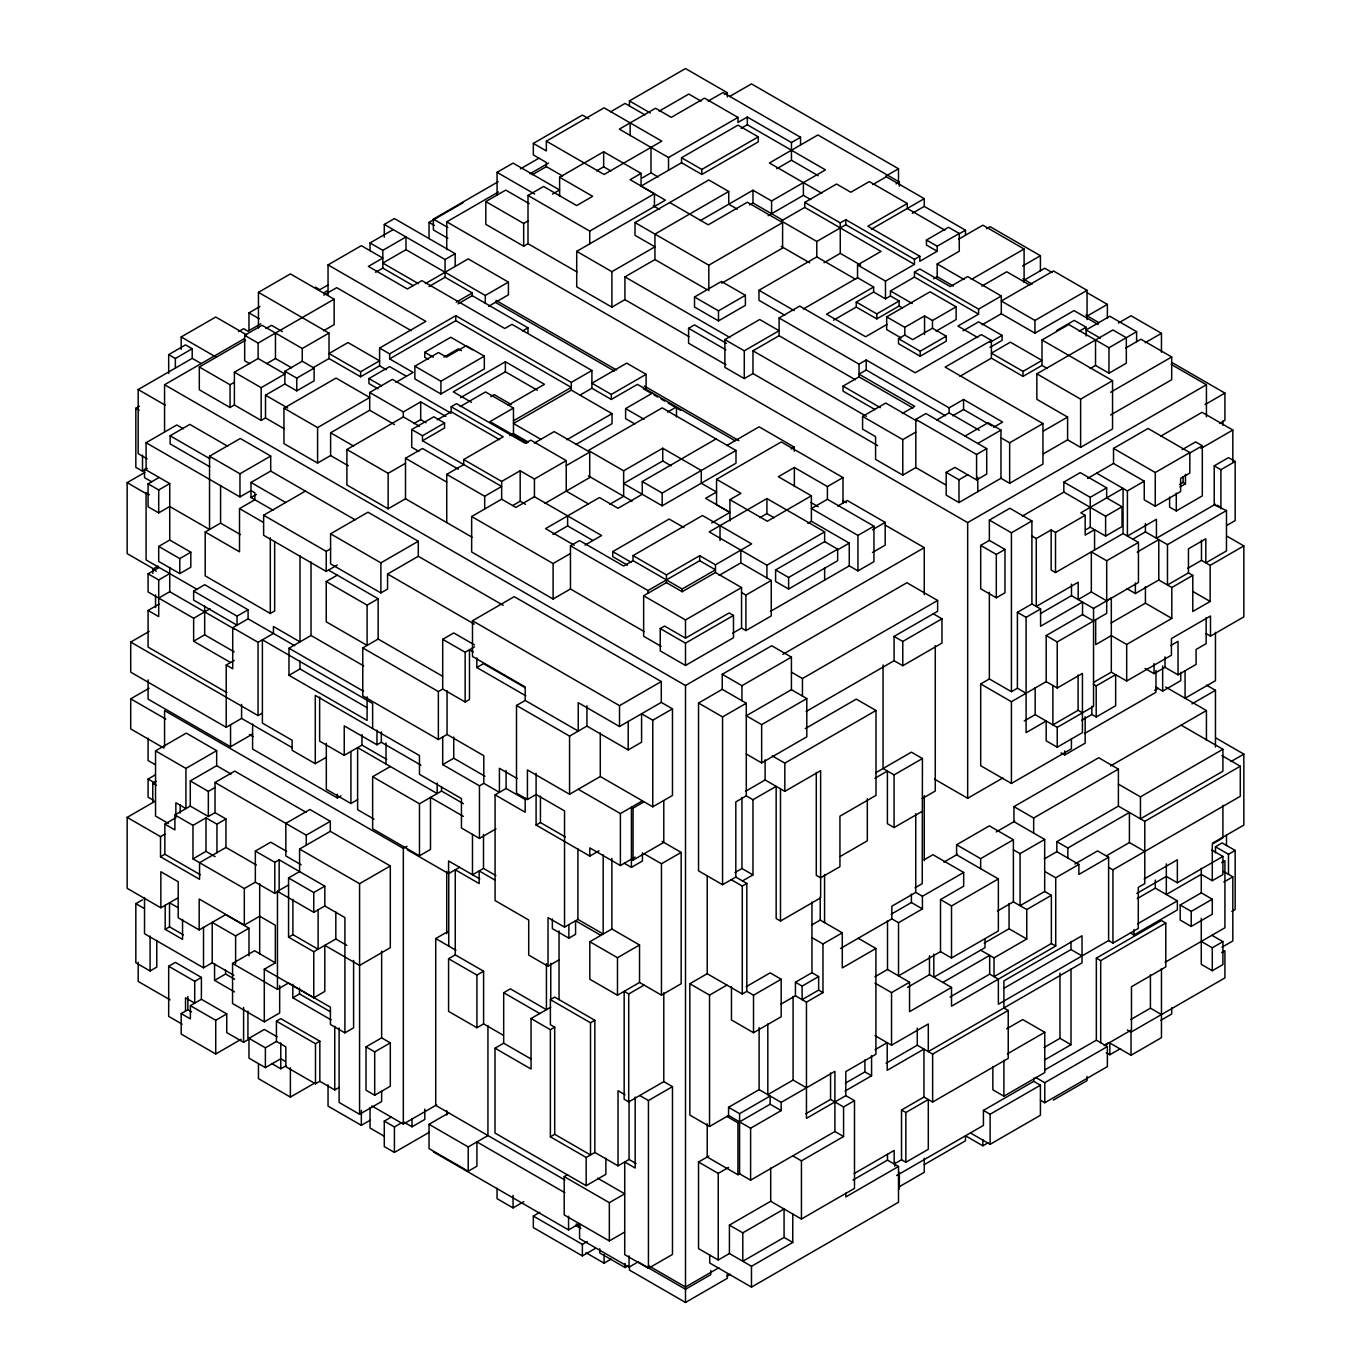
<?xml version="1.0" encoding="UTF-8"?>
<svg xmlns="http://www.w3.org/2000/svg" width="1371" height="1371" viewBox="0 0 1371 1371"><rect width="100%" height="100%" fill="white"/><g stroke="black" fill="none" stroke-linecap="round" stroke-linejoin="round"><path stroke-width="1.5" d="M181.178 349.245L181.178 336.958L215.727 317.027L246.591 334.832M258.451 327.977L258.451 292.349L290.378 273.909L334.147 299.186L334.147 324.653L323.505 330.788M384.291 237.166L384.291 224.433L394.42 218.589L455.189 253.669L455.189 266.402M562.59 175.985L546.361 166.628L546.361 162.464L533.336 154.94L533.336 143.407L582.384 115.095L588.896 118.849M168.684 373.409L168.684 354.626L185.531 344.892L192.214 348.748L192.214 358.362L138.18 389.553L138.18 453.664L147.228 458.874M328.046 294.748L328.046 264.894L361.344 245.666L382.817 258.074L368.371 266.402L407.427 288.973L421.874 280.627L504.785 328.492L511.966 324.344L591.912 370.496L591.912 388.25L611.312 399.441L637.429 384.36L735.027 440.708M248.974 330.702L248.974 312.862L259.924 306.538M370.033 250.687L370.033 242.975L393.22 229.574M546.361 141.162L604.08 107.829L661.799 141.162L604.08 174.477L546.361 141.162L546.361 150.93L533.336 143.407M497.056 195.299L497.056 172.335L513.062 163.098L559.608 189.969L552.479 194.082M168.684 354.626L175.368 358.482L192.214 348.748M610.609 111.788L625.09 103.425L645.09 114.958M629.443 105.927L629.443 100.923L685.5 68.55L727.35 92.714L727.35 96.981M238.537 331.611L243.592 328.697L247.928 331.199L260.696 323.83M447.837 238.28L433.373 229.934L433.373 219.12L498.187 181.709M520.397 168.873L538.923 158.196M429.037 238.605L429.037 222.41L462.884 202.857M370.033 242.975L382.817 250.345L405.987 236.96L405.987 249.693L485.283 295.468L508.418 282.1L508.418 294.834L488.659 306.247M328.115 284.911L319.837 289.692L315.484 287.19M249.711 363.692L244.672 360.779L244.672 335.312L262.032 325.287L302.254 348.508L329.006 333.067L329.006 358.534L360.607 376.785L379.596 365.817L386.279 369.69M164.571 431.762L164.571 384.737L244.158 338.791M323.745 292.846L327.446 290.703M446.74 249.625L446.74 221.828L498.564 191.923M530.029 173.757L548.537 163.063M284.02 428.643L265.511 417.949L261.158 420.451L234.39 404.993L230.054 407.513L199.309 389.758L199.309 367L245.563 340.282M265.923 328.526L271.475 325.321L282.34 331.593M323.762 295.142L336.718 287.653L411.3 330.719M577.037 271.989L528.006 243.695L523.671 246.197L485.814 224.347L485.814 201.588L505.728 190.089L529.172 203.611M532.291 174.751L546.361 166.628M405.987 249.693L382.817 263.078L418.326 283.591M147.4 468.385L142.515 471.196L135.832 467.34L135.832 408.25L139.396 406.193M375.585 272.263L382.817 268.099L412.997 285.528M659.211 111.137L688.808 94.051L701.061 101.128M244.672 335.312L258.108 343.076L334.147 299.186M528.006 243.695L528.006 195.47L543.584 186.473L576.643 205.564L592.649 196.31L559.608 177.236L559.608 196.327M559.608 177.236L603.668 151.787L641.062 173.38L641.062 186.113L665.398 200.166L576.711 251.356L576.711 286.847L611.894 307.155L624.919 299.649L689.013 336.649M234.39 372.209L258.108 358.517L284.877 373.975L261.158 387.667L234.39 372.209L234.39 404.993M708.259 101.026L723.014 92.508L800.544 137.271L800.544 144.983M724.454 94.376L727.35 92.714M596.591 170.912L603.668 166.834L610.9 170.998M384.291 224.433L445.061 259.513L455.189 253.669M199.309 367L230.054 384.754L234.39 382.235M266.797 363.538L275.468 358.517L291.543 367.788M729.68 96.467L751.479 83.888L898.502 168.77L898.502 181.383M485.814 201.588L523.671 223.439L528.006 220.937M169.73 540.037L158.71 546.412L158.71 561.442L179.772 573.609L190.809 567.251L190.809 552.205L169.73 540.037L169.73 483.586L146.08 469.927L146.08 442.713L176.808 424.976L183.32 428.729M425.456 283.574L468.214 258.896L508.418 282.1M209.763 466.757L170.124 443.878L170.124 435.772L189.832 424.393L227.672 446.226M429.02 286.539L445.061 277.268L472.258 292.966L472.258 295.673L527.972 327.84L527.972 332.845M284.877 384L284.877 371.267L302.254 361.241L314.113 368.096L314.113 380.83L296.753 390.855L284.877 384L265.511 395.191L265.511 417.949M641.062 173.38L630.112 179.687L654.447 193.739L654.447 206.473M737.975 117.426L704.574 98.146L671.293 117.358L655.527 108.258L619.349 129.131L668.517 157.528L737.975 117.426L737.975 122.43L747.332 117.032L791.461 142.515L800.544 137.271M312.948 367.805L329.006 358.534M641.834 178.161L650.985 172.866L657.994 176.91M284.877 371.267L296.753 378.122L314.113 368.096M681.541 162.738L681.541 157.734L737.975 125.138L758.266 136.86L758.266 141.864L701.832 174.46L681.541 162.738L641.062 186.113M154.82 569.582L127.16 553.61L127.16 482.661L144.88 472.429M741.094 128.36L747.332 124.761L825.462 169.867L771.582 200.971L752.97 190.226L700.307 220.628M456.252 302.203L472.258 292.966M379.596 365.817L379.596 348.08L425.85 321.362L328.046 264.894M458.034 303.882L472.258 295.673M355.106 519.815L270.704 471.076L270.704 456.046L240.285 438.48L209.54 456.217L209.54 529.48L169.73 506.499L158.71 512.874L148.085 506.739L148.085 483.809L159.105 477.451M528.006 195.47L589.736 231.099L654.447 193.739M283.951 408.147L336.049 378.07L369.69 397.504L317.592 427.581L283.951 408.147L283.951 443.638L317.592 463.055L330.617 455.549L348.32 465.763M681.541 157.734L701.832 169.438L758.266 136.86M379.596 348.08L389.638 353.872L455.755 315.69L571.296 382.406L591.912 370.496M360.607 371.764L379.596 360.813L347.977 342.561L329.006 353.529L360.607 371.764L360.607 376.785M148.085 483.809L158.71 489.944L169.73 483.586M389.638 353.872L389.638 358.894L455.755 320.711L571.296 387.41L513.474 420.794M576.711 251.356L611.894 271.681L654.944 246.831L635.013 235.315L635.013 222.582L708.807 179.978L728.738 191.477L728.738 204.21L737.204 209.095M377.968 388.781L368.936 383.572L368.936 378.55L389.638 366.605L405.885 375.98M428.198 359.305L424.753 357.317L424.753 352.296L450.802 337.266L472.498 349.794M414.865 366.194L438.531 352.536L446.449 357.111L466.209 345.715L484.323 356.169L484.323 368.902L440.914 393.974L414.865 378.927L414.865 366.194L440.914 381.241L484.323 356.169M330.617 455.549L330.617 432.79L369.69 410.237L369.69 392.483L392.414 379.373L451.042 413.219M395.859 382.389L413.099 372.432L389.638 358.894M209.54 456.217L239.959 473.783L270.704 456.046M728.738 191.477L654.944 234.098L654.944 259.565L707.008 289.624M443.913 357.146L458.274 348.851L461.444 350.685M776.74 168.753L791.461 160.253L818.298 175.762M273 510.201L250.996 497.502L250.996 482.455L270.704 471.076M522.642 330.925L527.972 327.84M146.08 442.713L239.959 496.919L250.996 490.561L254.886 492.806L254.886 499.747L239.514 508.607L239.514 551.81L205.204 531.999L205.204 575.871L270.31 613.471L274.663 610.969L274.663 541.528M624.919 299.649L624.919 276.891L654.944 259.565M749.509 204.965L752.97 202.959L782.635 220.097M250.996 497.502L256.36 494.383M369.69 392.483L403.331 411.917L420.691 401.892L445.798 416.373M472.035 537.192L405.508 498.77L388.147 508.795L346.897 484.991L346.897 449.499L403.331 416.921L419.475 426.244M205.204 531.999L220.577 523.122L240.439 534.587M508.23 405.233L544.458 384.308L505.385 361.755L453.287 391.832L471.453 402.32M152.764 573.301L152.764 569.188L158.145 566.086M768.12 215.71L803.389 195.35L810.758 199.6M210.174 608.707L193.637 618.252L148.085 591.946L148.085 573.815L159.105 567.457M158.71 546.412L179.772 558.58L190.809 552.205M413.751 423.639L420.691 419.629L426.073 422.731M460.485 397.71L505.385 371.781L537.346 390.238M803.32 309.006L857.526 277.713L857.526 264.98L881.005 251.424L804.76 207.398L804.76 202.394L836.567 184.022L850.825 192.248L869.351 181.572L907.276 203.474L907.276 208.478L944.927 230.225M337.266 565.041L326.229 571.416L263.626 535.273L263.626 515.222L305.39 491.109M418.892 451.419L411.728 447.272L411.728 429.534L433.819 416.784L444.564 422.988L444.564 427.992L422.491 440.759L422.491 435.738L444.564 422.988M499.592 439.714L451.179 411.763L451.179 406.759L456.543 403.657L525.213 443.313L530.731 440.125L566.24 460.622L566.24 491.109L588.365 503.877M148.085 573.815L158.71 579.95L169.73 573.592M804.76 207.398L781.281 220.954L816.79 241.45L845.787 224.724L914.457 264.363L914.457 259.359L845.787 219.703L840.269 222.89L804.76 202.394M437.298 419.783L451.179 411.763M460.159 406.587L485.523 391.935L513.474 408.061L513.474 433.527L528.281 442.079M635.013 222.582L708.807 265.186L782.601 222.582L782.601 248.048L721.729 283.197M490.767 396.63L494.211 394.642L511.297 404.514M885.803 176.105L898.502 168.77M872.744 184.622L886.317 176.773L924.26 198.675L924.26 206.387L965.492 230.208L965.492 235.212M158.71 598.082L169.73 591.706L234.201 628.929M405.508 498.77L405.508 458.274L422.491 448.471L458.342 469.173M226.883 692.595L148.085 647.095L148.085 610.455L159.105 604.08M346.897 449.499L388.147 473.321L405.508 463.295M694.514 297.01L721.42 281.466L745.396 295.313L745.396 305.339L718.49 320.883L694.514 307.035L694.514 297.01L718.49 310.857L745.396 295.313M896.086 183.868L899.342 181.983L899.342 186.165M193.637 591.09L237.046 616.145L237.046 625.193L193.637 600.121L193.637 591.09L204.673 584.714L248.082 609.787L248.082 618.818L294.679 645.724M513.474 408.061L489.995 421.617L527.03 443.004M292.28 747.692L241.587 718.421L226.215 727.298L130.708 672.15L130.708 642.074L149.148 631.431M575.889 444.53L612.032 423.673L612.032 413.648L571.296 390.118L513.474 423.502L541.237 439.543M418.292 556.283L387.565 574.038L387.565 589.067L380.881 592.94L330.582 563.892L330.582 533.816L367.994 512.206L418.292 541.254L418.292 556.283L503.208 605.314M725.876 364.755L688.585 343.23L688.585 328.303L694.497 324.893L726.459 343.35M446.74 522.591L446.74 474.366L463.724 464.563L463.724 459.542L503.174 436.766L451.179 406.759M907.276 203.474L867.826 226.249L919.821 256.257L919.821 261.278L937.181 251.253L937.181 246.232L959.272 233.481L959.272 251.236L937.181 263.986L937.181 276.719L953.325 286.025M784.88 315.279L758.968 300.3L758.968 290.275L816.79 256.891L855.675 279.341M509.858 435.618L513.474 433.527M579.882 395.191L591.912 388.25M871.408 229.18L924.26 198.675M824.022 262.752L840.269 253.361L860.628 265.134M263.626 515.222L326.229 551.365L330.582 548.846M912.366 213.259L924.26 206.387M646.118 374.334L626.718 363.144L591.912 383.229L611.312 394.437L646.118 374.334L646.118 389.295M534.347 443.056L554.21 431.591L589.719 452.087L589.719 477.554L545.041 503.346M193.637 618.252L193.637 641.217L204.673 634.842L234.201 651.893M237.046 616.145L248.082 609.787M724.882 339.614L759.688 319.512L779.088 330.719L744.282 350.805L724.882 339.614L724.882 367.377L744.282 378.585L752.97 373.563L877.629 445.541M226.215 727.298L226.215 665.021L232.71 668.774L232.71 627.695L248.082 618.818M566.857 439.731L612.032 413.648M855.401 379.784L779.088 335.724L779.088 317.986L799.704 306.076L915.245 372.792L981.362 334.61L991.404 340.402L991.404 358.157L1023.023 376.391L1041.994 365.44L1047.358 368.525M326.229 581.527L367.102 605.125L367.102 645.415L326.229 621.817L326.229 581.527L337.266 575.169M634.824 423.947L625.604 418.635L625.604 408.609L652.51 393.066M463.724 459.542L501.649 481.444L520.175 470.767L534.433 478.993L566.24 460.622M163.903 748.086L130.708 728.926L130.708 698.85L149.079 688.242M937.181 251.253L926.436 245.049L926.436 240.028L948.509 227.278L959.272 233.481M446.74 474.366L484.683 496.268L501.649 486.465L422.491 440.759M330.582 533.816L380.881 562.864L418.292 541.254M752.97 373.563L752.97 350.805L779.088 335.724M914.457 259.359L919.821 256.257M958.706 234.133L965.492 230.208M644.301 631.637L570.456 588.999L553.096 599.024L471.658 551.999L471.658 516.524L501.649 499.198L515.907 507.424L534.433 496.73L601.612 535.53L585.057 545.092M232.71 627.695L258.056 642.331L273.429 633.453L273.429 626.53L299.992 641.868L299.992 555.752M833.534 320.18L856.275 307.053L856.275 302.048L873.635 292.023L873.635 287.002L826.542 314.199L865.615 336.752L887.174 324.31M857.526 264.98L885.477 281.106L914.457 264.363M566.24 465.643L589.719 452.087M958.706 239.137L982.853 225.187L1024.103 249.008L1024.103 282.409M226.215 665.021L234.235 660.394M667.523 412.088L676.486 406.913L676.486 416.938M986.554 228.734L990.119 226.678L1040.418 255.726L1040.418 270.755M914.457 272.092L978.586 309.109L978.586 314.13L914.457 277.096L914.457 272.092L919.821 268.99L950.309 286.59L967.669 276.565L1001.31 295.999L1001.31 313.736L1034.951 333.17L1074.024 310.6L1098.085 324.499M512.771 505.505L520.175 501.238L525.521 504.322M856.275 307.053L876.789 318.895L899.153 305.99L899.153 300.969L890.465 295.965L890.465 290.943L914.457 277.096M873.635 292.023L885.477 298.844L890.465 295.965M367.102 696.811L367.102 720.409L288.973 675.303L288.973 648.226L311.028 635.493L363.726 665.929M367.102 605.125L378.139 598.767L378.139 639.04L442.662 676.297M933.702 278.724L937.181 276.719M856.275 302.048L876.789 313.89L899.153 300.969M901.175 337.969L886.677 329.606L886.677 316.872L930.086 291.8L956.135 306.847L956.135 319.58L936.119 331.131M671.207 465.849L662.741 460.964L623.651 483.535L662.193 505.796L735.987 463.192L735.987 450.459L662.193 407.855L588.399 450.459L623.651 470.801L662.741 448.231L701.284 470.493L701.284 483.226L716.553 492.035L705.602 498.341L729.938 512.394L711.635 522.968M971.302 279.478L1024.103 249.008M168.479 823.491L155.54 816.036L155.54 750.862L186.285 733.125L216.669 750.657L216.669 765.704L190.278 780.939L190.278 806.079L208.341 816.499L215.024 812.643L225.958 818.967L225.958 847.449L256.394 865.015M288.973 675.303L299.992 668.945L367.222 707.762M886.677 316.872L904.791 327.326L924.551 315.93L932.469 320.506L956.135 306.847M574.175 545.178L545.538 528.64L599.418 497.536L618.03 508.281L642.262 494.297L642.262 481.564L716.056 438.943M981.876 286.111L1006.742 271.766L1029.758 285.048M552.89 534.416L567.611 525.916L592.666 540.38M609.804 504.271L623.651 496.268L623.651 470.801M1022.612 266.008L1040.418 255.726M517.124 778.522L499.421 768.308L499.421 792.352L483.792 783.321L483.792 755.695L447.049 734.479L438.36 739.5L362.767 695.851L362.767 647.917L378.139 639.04M898.502 338.688L904.791 335.055L912.726 339.631L932.469 328.235L946.247 336.186L946.247 341.19L920.198 356.237L898.502 343.693L898.502 338.688L920.198 351.216L946.247 336.186M779.088 317.986L859.034 364.138L866.215 359.99L949.126 407.855L963.573 399.509L1002.629 422.079L993.598 427.289M153.586 800.373L148.085 797.185L148.085 779.054L155.163 774.958M130.708 642.074L258.056 715.593L262.392 713.091M726.819 445.472L759.106 426.827L794.289 447.152L794.289 451.316M945.442 415.756L866.215 370.016L859.034 374.163L914.748 406.33L902.307 413.511M152.764 801.812L152.764 783.304L156.243 781.299M1024.394 280.01L1044.771 268.253L1052.14 272.503M875.041 409.603L843.028 391.129L843.028 386.108L859.034 376.871L912.949 407.992M978.586 309.109L1001.31 295.999M570.456 545.795L579.539 540.551L623.668 566.034L633.025 560.636L682.192 589.016L715.473 569.805L699.707 560.705L647.986 590.558L570.456 545.795L570.456 588.999M642.262 481.564L662.193 493.063L735.987 450.459M155.54 750.862L185.925 768.411L216.669 750.657M978.586 314.13L957.901 326.075L977.763 337.54M148.085 679.862L148.085 699.124L230.551 746.749L252.607 734.016M471.658 516.524L553.096 563.532L570.456 553.507M963.076 330.805L978.586 321.842L1002.064 335.398L1002.064 340.402L989.999 347.377M178.384 897.662L160.853 907.791L127.16 888.339L127.16 817.39L154.82 801.418M982.082 324.841L1001.31 313.736M728.721 511.794L716.553 504.768L716.553 479.302L781.264 441.942L842.994 477.571L842.994 503.037M525.179 700.461L525.179 686.922L472.498 656.503L472.498 620.755L514.245 596.659L661.285 681.541L661.285 702.38L619.521 726.493L578.236 702.655L578.236 731.086L525.179 700.461L516.507 705.465L516.507 793.192L527.424 799.499L536.095 794.495L564.544 810.912L564.544 927.139L577.911 919.41L603.189 934.011L603.189 854.801M473.166 651.876L469.482 649.751L469.482 699.501L465.146 702.003L442.696 689.047L442.696 639.297L453.732 632.939L474.452 644.901M627.49 565.16L612.734 556.643L612.734 551.622L669.168 519.043L683.923 527.561M791.033 449.02L794.289 447.152M215.024 812.643L215.024 782.498L234.732 771.119L306.213 812.386M190.278 780.939L208.341 791.375L215.024 787.502M991.404 340.402L945.15 367.12L1042.954 423.57L1042.954 464.084L1009.656 483.312L1000.967 478.29L958.98 502.54L946.196 495.154L946.196 472.395L954.884 467.391L976.58 479.919L986.709 474.075L986.709 448.608L925.939 413.528L915.811 419.372L915.811 467.58L946.007 485.026M989.999 342.356L1002.064 335.398M915.811 467.58L902.786 475.103L875.589 459.405L875.589 436.646L862.582 429.123L862.582 416.39L885.717 403.04L916.788 420.983M200.355 874.749L164.846 854.253L164.846 824.108L174.905 829.918L174.905 814.94L190.278 806.079M1087.049 290.361L1053.408 270.927L1001.31 301.003L1034.951 320.437L1087.049 290.361L1087.049 319.58M164.846 824.108L175.865 817.733L175.865 802.772L185.925 808.582L185.925 768.411M442.696 639.297L465.146 652.253L474.503 646.855M633.025 555.615L702.483 515.513L751.651 543.91L715.473 564.783L699.707 555.683L666.426 574.895L633.025 555.615L633.025 560.636M729.938 520.877L729.938 499.661L740.888 493.354L716.553 479.302M842.994 477.571L827.416 486.568L794.357 467.477L778.351 476.731L811.392 495.805L811.392 521.271L849.266 543.122L849.266 565.88L770.519 611.346M127.16 817.39L160.51 836.636L164.846 834.134M959.957 376.305L991.404 358.157M174.905 814.94L192.968 825.376L205.993 817.853L216.944 824.177L225.958 818.967M1056.887 330.411L1074.247 320.386L1086.123 327.241L1086.123 335.964M824.639 531.879L766.92 498.564L709.201 531.879L766.92 565.212L824.639 531.879L824.639 541.648L775.592 569.959L775.592 581.493L788.616 589.016L837.664 560.705L837.664 549.171L824.639 541.648M1041.994 365.44L1041.994 339.974L1068.746 324.533L1108.968 347.754L1108.968 373.22L1095.532 365.44L1090.168 368.542M476.834 657.857L476.834 667.523L483.517 663.667L525.299 687.796M1087.152 316.067L1107.374 304.396L1107.374 318.432M362.767 647.917L438.36 691.567L442.696 689.047M372.638 728.532L372.638 703.46L262.392 639.811L262.392 723.117L292.109 740.271L292.109 750.297L315.279 763.681L326.315 757.306M160.51 836.636L160.51 856.755L164.846 854.253M319.632 697.102L319.632 741.128L344.241 755.335L361.944 745.104L386.793 759.448M1079.166 331.251L1086.123 327.241M759.842 517.672L766.92 513.594L774.135 517.758M862.582 416.39L902.786 439.611L915.811 432.105M936.633 420.074L949.126 412.877L979.305 430.305M1023.023 371.387L1041.994 360.419L1010.393 342.184L991.404 353.135L1023.023 371.387L1023.023 376.391M344.241 755.335L344.241 725.876L376.974 744.779L381.327 742.277L420.948 765.155M811.392 495.805L767.332 521.254L729.938 499.661M952.725 415.79L963.573 409.535L991.987 425.953M661.096 646.341L643.65 636.264L643.65 595.768L666.426 582.624L682.192 591.724L715.473 572.512L741.557 587.559L741.557 628.072L732.697 633.179M1118.376 323.059L1131.041 315.758L1161.46 333.324L1161.46 352.244M192.968 825.376L192.968 858.88L205.993 851.374L215.11 856.635M1043.537 453.732L1067.598 439.834L1067.598 417.075L1036.853 399.321L1036.853 373.855L1112.892 329.965L1126.328 337.729L1126.328 363.195L1108.968 373.22M873.944 526.173L827.416 499.301L811.392 508.538L857.938 535.41L873.944 526.173L873.944 561.664L857.938 570.902L849.266 565.88M225.958 847.449L199.566 862.702L199.566 879.308L160.51 856.755M156.774 940.403L156.774 967.121L150.09 970.976L135.832 962.75L135.832 903.66L142.515 899.804M1108.968 347.754L1136.61 331.696L1109.842 316.238L1086.123 329.948L1100.399 338.191M807.879 523.311L811.392 521.271M837.801 506.036L847.329 500.535L885.186 522.385L885.186 545.144L872.504 552.462M719.107 575.426L740.837 562.881L771.256 580.447L771.256 615.939L745.91 630.574L741.557 628.072M463.347 816.379L430.494 797.408L430.494 849.454L419.475 855.812L372.638 828.787L372.638 776.74L390.358 766.509M252.607 724.042L252.607 749.063L337.335 797.973L340.916 795.9M965.013 436.081L988.183 422.696L1000.967 430.083L1000.967 478.29M1125.66 348.045L1140.946 339.22L1171.691 356.974L1171.691 379.733L1110.63 414.985M255.349 851.083L274.8 862.308L279.153 859.806L279.153 890.893L274.8 893.395L255.349 882.17L255.349 851.083L270.721 842.205L286.642 851.391M1145.179 342.716L1161.46 333.324M326.315 743.271L326.315 789.302L350.925 803.509L357.608 799.653M977.78 443.467L1000.967 430.083M660.239 628.569L664.575 626.067L685.5 638.149L729.149 612.94L733.485 615.442L733.485 637.738L685.5 665.449L660.239 650.865L660.239 628.569L685.5 643.153L733.485 615.442M215.024 782.498L306.264 835.179L330.308 821.298L330.308 831.323L390.307 865.958L390.307 947.687L359.579 965.441L324.807 945.356L324.807 991.422L313.77 997.797L264.295 969.228L264.295 1021.841L279.667 1012.963L279.667 985.56M643.65 595.768L685.5 619.932L741.557 587.559M915.811 419.372L976.58 454.452L986.709 448.608M442.696 736.998L442.696 764.624L453.732 758.249L484.957 776.277M346.794 945.322L335.826 938.998L313.77 951.731L288.561 937.164L288.561 877.971L299.581 871.596L299.581 849.06L330.308 831.323M1036.853 373.855L1080.622 399.132L1112.549 380.692L1112.549 428.917L1080.622 447.357L1067.598 439.834M165.188 905.288L165.188 929.349L169.524 926.847L183.423 934.868M741.557 592.58L745.91 595.083L771.256 580.447M1000.967 437.795L1009.656 442.799L1042.954 423.57M192.968 858.88L244.312 888.528L255.349 882.17M775.592 569.959L788.616 577.482L837.664 549.171M836.944 550.234L849.266 543.122M872.504 529.703L885.186 522.385M946.196 472.395L958.98 479.781L967.669 474.76M1043.537 430.974L1067.598 417.075M1110.63 392.226L1171.691 356.974M160.853 907.791L160.853 871.716L178.213 881.742L178.213 917.816L199.189 929.932L225.581 914.68L248.991 928.201L248.991 955.827M372.638 776.74L419.475 803.783L441.531 791.05L463.432 803.697M353.598 960.385L353.598 1027.856L344.909 1032.86L330.411 1024.497L330.411 1007.205L288.476 983.007L277.456 989.365L277.456 891.356L288.476 884.998M442.696 764.624L479.456 785.84L483.792 783.321M472.498 620.755L619.521 705.654L661.285 681.541M182.154 1024.171L168.684 1016.374L168.684 966.247L175.368 962.391L201.4 977.437L201.4 999.288L226.746 1013.923L226.746 1032.586L243.592 1042.303L247.928 1039.801L247.928 1011.061M516.507 705.465L569.565 736.107L586.925 726.082L628.209 749.92L641.577 742.191L641.577 713.76L652.767 720.221L672.476 708.841L672.476 795.437L652.767 806.816L600.292 776.517L569.565 794.272L527.424 769.936L527.424 799.499M199.189 929.932L199.189 899.033L244.312 925.082L259.685 916.205L275.331 925.236L275.331 962.87L264.295 969.228M233.824 975.261L212.214 962.785L212.214 922.409L235.623 935.913L248.991 928.201M288.561 877.971L313.77 892.521L324.807 886.163L324.807 905.974L344.909 917.576L344.909 1032.86M559.042 959.871L548.023 966.229L528.709 955.09L528.709 919.992L495.085 900.576L495.085 794.854L506.105 788.496L525.59 799.739M164.571 746.887L164.571 710.555L403.331 848.409L407.016 846.284M164.571 384.737L685.5 685.5L924.26 547.646L924.26 594.671M446.74 221.828L967.669 522.591L1206.429 384.737L1206.429 416.801M144.521 897.594L144.521 933.737L203.525 967.806L212.214 962.785M299.581 849.06L359.579 883.695L390.307 865.958M722.243 689.339L698.525 703.032L698.525 870.825L722.568 884.706L735.816 877.063L735.816 801.915L746.287 795.865L746.287 703.237L722.243 689.339L722.243 674.309L771.719 645.741L791.427 657.12L791.427 689.699L746.287 715.765L761.659 724.642L806.799 698.576L806.799 736.827L761.659 762.893L746.287 754.016M989.365 540.414L980.693 545.418L980.693 588.793L996.306 597.79L1004.977 592.786L1004.977 549.428L989.365 540.414L989.365 520.089L1009.861 508.264L1031.9 520.98L1031.9 603.96L1017.402 612.34L1017.402 688.225L1026.091 693.246M1113.526 463.449L1113.526 448.403L1148.058 428.472L1189.822 452.584L1189.822 473.046L1180.62 478.359L1180.62 491.589L1155.273 506.207L1144.254 499.849L1144.254 481.187L1113.526 463.449L1087.563 478.428M277.456 891.356L313.77 912.332L324.807 905.974M168.684 966.247L194.716 981.293L201.4 977.437M1022.458 516.027L1063.845 492.12L1063.845 482.095L1080.262 472.618L1106.654 487.853L1106.654 497.879L1122.026 506.756L1122.026 526.584L1105.609 536.061L1090.236 527.184L1085.524 529.909M264.295 1021.841L232.556 1003.521L232.556 963.453L254.612 950.72L275.331 962.87M1205.04 404.582L1224.92 393.1L1224.92 420.297L1219.505 423.433M288.561 937.164L292.897 934.662L318.123 949.229L318.123 909.83M214.562 963.539L214.562 980.385L225.581 974.01L234.647 979.254M782.824 654.361L906.899 582.744L937.627 600.481L937.627 611.277L894.081 636.418L894.081 660.719L806.114 711.498M1160.654 436.235L1202.076 412.311L1232.82 430.048L1232.82 462.113M722.243 674.309L741.951 685.689L791.427 657.12M315.279 763.681L315.279 695.423L419.475 755.575L419.475 774.324L461.444 798.573L461.444 828.015L479.456 838.401L495.994 828.855M241.142 1039.304L215.727 1053.973L181.178 1034.042L181.178 1013.58L190.38 1018.893L190.38 1005.663L201.4 999.288M989.365 520.089L1011.421 532.805L1031.9 520.98M181.178 1013.58L187.878 1009.724L191.546 1011.849M1063.845 482.095L1090.236 497.33L1106.654 487.853M980.693 545.418L996.306 554.432L1004.977 549.428M1182.162 449.688L1195.632 441.908L1202.316 445.764L1202.316 495.891L1176.284 510.937L1169.6 507.081L1169.6 497.142M407.324 849.831L448.574 873.635L459.593 867.277M698.525 703.032L722.568 716.93L746.287 703.237M536.095 773.364L536.095 825.068L540.448 822.566L565.315 836.927M1031.9 536.027L1036.253 538.529L1051.163 529.926L1055.516 532.428L1085.164 515.307L1085.164 535.136L1094.572 529.686L1094.572 549.977M1113.526 448.403L1155.273 472.515L1189.822 452.584M1188.846 453.561L1202.316 445.764M791.427 672.167L802.446 678.525L937.627 600.481M1096.68 473.166L1127.408 490.921L1144.254 481.187M1200.945 448.454L1232.82 430.048M190.38 1005.663L215.727 1020.281L226.746 1013.923M495.891 875.589L483.5 868.426L472.481 874.801L472.481 834.408M1063.845 492.12L1105.609 516.233L1122.026 506.756M894.081 636.418L902.769 641.439L941.963 618.801L941.963 643.085L902.769 665.723L894.081 660.719M1179.454 484.546L1183.122 482.421L1185.469 483.774L1185.469 474.315M292.828 984.344L292.828 997.78L299.512 993.924L330.497 1011.815M1226.479 510.543L1167.475 544.613L1167.475 585.006L1188.451 572.889L1188.451 548.828L1205.812 538.803L1205.812 562.864L1226.479 550.936L1226.479 510.543L1214.226 504.888L1214.226 465.849L1228.485 457.623L1235.168 461.479L1235.168 520.569L1227.028 525.282M1179.951 486.962L1185.469 483.774M578.236 789.25L620.395 813.586L642.433 800.853M624.216 863.216L631.414 867.363L631.414 807.211L633.059 808.17L644.079 801.795M1214.226 465.849L1220.91 469.705L1235.168 461.479M285.476 1061.462L280.764 1058.755L265.391 1067.615L248.974 1058.138L248.974 1038.327L265.391 1047.804L276.428 1041.429L276.428 1021.155L280.764 1018.653L319.837 1041.206L319.837 1081.308L334.747 1089.928L339.1 1087.409M1051.163 529.926L1051.163 570.01L1055.516 572.53L1123.072 533.559L1138.444 542.436L1138.444 582.486L1093.544 608.416L1071.488 595.682L1040.503 613.574M248.974 1038.327L264.346 1029.45L277.113 1036.819M564.921 1180.003L435.721 1105.403L435.721 938.569L448.266 931.32M1132.823 539.163L1145.419 531.879L1167.475 544.613M805.24 728.601L856.292 699.124L876 710.504L876 795.369L839.943 816.173L839.943 866.661L820.629 877.817L816.293 875.298L816.293 772.387M536.095 825.068L589.821 856.087L599.007 850.791M1106.705 600.824L1091.333 591.946L1091.333 551.879L1106.705 560.756L1138.444 542.436M1215.46 504.185L1156.438 538.255L1156.438 519.301L1127.408 536.061L1127.408 490.921M1137.176 552.085L1158.786 539.608L1158.786 579.984L1135.377 593.506L1127.031 588.673M1017.402 612.34L1026.091 617.344L1040.589 608.964L1040.589 626.256L1082.524 602.04L1082.524 614.585L1046.193 635.561L1046.193 681.627L1011.421 701.712L980.693 683.958L980.693 765.704L1011.421 783.441L1071.419 748.806L1071.419 738.558M772.301 755.901L784.829 763.133L876 710.504M483.603 1023.88L476.919 1027.736L448.574 1011.37L448.574 958.723L455.258 954.85L483.603 971.216L483.603 1023.88L503.226 1035.208M745.516 791.307L765.121 779.979L784.829 791.358L820.629 770.691L820.629 897.851L780.493 921.038L776.157 918.519L776.157 786.354L752.97 799.721L746.287 795.865M1091.333 591.946L1078.172 599.538L1078.172 582.264L1036.253 606.462L1036.253 538.529M589.821 856.087L589.821 847.895L620.395 865.529L635.081 857.046M631.414 859.171L633.059 860.114L663.787 842.377L663.787 800.818M276.428 1021.155L315.484 1043.708L319.837 1041.206M271.647 1063.502L280.764 1068.78L286.042 1065.73M631.414 867.363L642.433 861.005L642.433 852.796M1106.106 600.978L1111.315 597.962L1111.315 672.15L1093.63 682.364M644.079 853.756L661.456 863.781L681.164 852.402L681.164 983.744L661.456 995.123L639.537 982.476L617.481 995.209L589.821 979.237L589.821 941.74L611.877 929.007L639.537 944.979L639.537 982.476M980.693 683.958L989.365 678.953L1011.421 691.687L1017.402 688.225M448.574 958.723L476.919 975.072L483.603 971.216M1046.193 635.561L1057.23 641.936L1106.705 613.368L1106.705 560.756M1187.577 568.382L1201.476 560.362L1210.147 565.366L1243.84 545.915L1243.84 616.881L1210.49 636.127L1206.154 633.625M366.023 1046.861L381.635 1037.847L390.307 1042.868L390.307 1086.226L374.694 1095.24L366.023 1090.219L366.023 1046.861L374.694 1051.883L390.307 1042.868M1158.786 579.984L1171.811 587.508L1192.787 575.392L1192.787 611.483L1210.147 601.458L1210.147 565.366M258.451 1063.982L258.451 1078.651L290.378 1097.091L315.913 1082.353M1111.127 622.965L1145.419 603.171L1171.811 618.407L1171.811 587.508M276.428 1041.429L285.836 1046.861L285.836 1066.689L315.484 1083.81L319.837 1081.308M552.359 918.964L552.359 928.647L568.879 938.175L575.563 934.319L575.563 920.764L600.858 935.365M875.915 772.644L911.407 752.165L922.426 758.54L922.255 883.627L915.023 887.808M530.731 1058.806L503.688 1043.194L503.688 992.707L510.372 988.851L546.429 1009.673L546.429 963.676M874.904 778.248L887.397 771.033L887.397 823.697L894.081 827.553L922.426 811.186M883.061 664.918L883.061 768.531L894.081 774.889L922.426 758.54M1095.669 619.538L1095.669 644.627L1111.315 635.596L1126.688 644.456L1171.811 618.407M734.959 872.539L741.951 868.511L752.97 874.869L752.97 799.721M1046.193 681.627L1057.23 688.002L1082.439 673.435L1082.439 732.628L1057.23 747.195L1046.193 740.837L1046.193 721.026L1026.091 732.628L1026.091 617.344M742.499 880.936L752.97 874.869M1024.206 720.992L1035.174 714.651L1057.23 727.384L1093.544 706.425L1093.544 608.416M589.821 941.74L617.481 957.712L639.537 944.979M731.257 879.702L742.277 886.06L746.835 883.438L746.835 991.336L753.519 995.209L781.179 979.237L781.179 1016.734L753.519 1032.706L731.463 1019.973L731.463 986.64M550.371 999.613L590.507 1022.783L590.507 1154.965L554.707 1134.297L554.707 1027.187L550.371 1024.685L550.371 999.613L554.707 997.111L594.843 1020.281L594.843 1152.463L618.03 1165.847L629.049 1159.472L636.041 1163.516M1093.304 684.215L1096.2 685.894L1115.651 674.652L1115.651 705.739L1096.2 716.982L1091.847 714.462L1081.633 720.375M1170.731 645.552L1178.032 641.354L1178.032 674.858L1165.007 667.334L1154.056 673.658L1145.042 668.448M339.1 1027.976L339.1 1102.455L359.579 1114.28L381.635 1101.547L381.635 1091.385M605.879 1158.187L605.879 1174.313L586.171 1185.692L495 1133.063L495 1048.198L531.057 1069.02L531.057 1018.533L550.765 1007.154M922.255 798.556L935.279 791.033L935.279 645.587M1111.315 672.15L1126.688 681.01L1171.434 655.184L1171.434 638.56L1210.49 616.007L1210.49 636.127M1082.439 712.834L1078.103 710.315L1052.877 724.882L1052.877 685.483M328.046 1084.787L328.046 1106.106L361.344 1125.334L370.033 1120.313M495 1048.198L503.688 1043.194M840.269 856.447L867.312 840.834L867.312 798.762M429.397 1132.206L394.42 1152.411L384.291 1146.567L384.291 1121.101L391.421 1116.988M531.057 1018.533L550.371 1029.69L554.707 1027.187M384.291 1121.101L394.42 1126.945L401.549 1122.832M1178.032 674.858L1196.095 664.421L1196.095 649.46L1206.154 643.65L1206.154 617.533M371.867 1105.934L403.331 1124.1L436.698 1104.837M635.184 1097.057L635.184 1168.041L624.713 1161.974L624.713 1254.619L648.432 1268.312L672.476 1254.431L672.476 1086.637L663.787 1081.633L628.723 1101.873L624.165 1099.251L624.165 991.336L628.723 993.975L644.079 985.098M934.474 779.122L967.669 798.282L1002.835 777.974M1154.605 690.35L1158.306 688.225M1084.495 733.536L1155.976 692.269L1155.976 670.505M1155.976 687.265L1162.659 691.121L1180.722 680.684L1180.722 672.304M590.507 1022.783L594.843 1020.281M403.331 1121.804L412.02 1126.808L424.804 1119.422L424.804 1109.088M1061.034 752.833L1064.736 754.975L1085.164 743.168L1085.164 716.725M564.886 1192.719L476.919 1141.923L476.919 1166.207L468.231 1171.228L429.037 1148.59L429.037 1124.306L448.745 1112.926M707.213 1123.774L707.213 1157.021L737.941 1174.758L739.586 1173.816L750.605 1180.174L834.905 1131.521L834.905 1071.368L781.179 1102.387L781.179 1110.579L750.605 1128.23L728.567 1115.497L709.544 1126.465L689.836 1115.086L689.836 983.744L707.213 973.718L742.277 993.975L746.835 991.336M1044.685 839.429L1020.075 853.636L1020.075 905.683L1044.685 891.476L1044.685 839.429L1013.957 821.692L1013.957 806.645L1098.685 757.735L1118.393 769.114L1118.393 806.114L1056.835 841.657L1056.835 851.682L1078.891 864.416L1078.891 874.441L1108.608 857.269L1108.608 940.575L998.362 1004.223L998.362 979.168L989.673 974.147L950.052 997.025M1191.947 703.889L1215.46 690.316L1215.46 747.075M924.26 859.72L932.931 854.716L963.676 872.453L963.676 886.197L940.506 899.582L940.506 951.628L898.519 975.861L898.519 922.717L922.426 908.904L922.426 896.274L963.676 872.453M811.461 925.151L820.235 920.095L842.291 932.828L842.291 967.909L875.915 948.492L875.915 1054.213L845.821 1071.591L845.821 1095.652L806.456 1118.359L806.456 1002.132L822.977 992.604L822.977 943.968L842.291 932.828M940.506 951.628L951.525 957.986L998.362 930.943L998.362 878.914L956.598 854.801L956.598 844.776L989.348 825.873L1013.392 839.755L1013.392 901.827L997.42 911.047M689.836 983.744L709.544 995.123L726.921 985.098M943.865 862.153L957.455 854.304M996.186 831.94L1014.626 821.298M1110.527 765.926L1206.429 710.555L1206.429 740.477M1013.957 806.645L1033.665 818.024L1118.393 769.114M429.037 1124.306L468.231 1146.944L487.939 1135.565L487.939 1025.594M746.184 986.709L770.142 972.862L781.179 979.237M922.426 896.274L915.742 892.401L891.836 906.214L891.836 918.844L840.509 948.492M956.598 844.776L980.642 858.657L1013.392 839.755M891.184 914.217L911.407 902.546L922.426 908.904M780.99 1004.12L795.437 995.774L795.437 982.236L811.958 972.69L818.641 976.563L818.641 990.102L802.121 999.63L802.121 986.092L818.641 976.563M550.371 1029.69L550.371 1136.799L554.707 1134.297M940.506 899.582L951.525 905.94L998.362 878.914M1140.449 796.877L1222.915 749.252L1222.915 771.222L1140.449 818.847L1140.449 796.877L1118.393 784.143M1044.359 858.88L1056.835 851.682M1056.835 841.657L1067.855 848.015L1129.413 812.472L1129.413 842.548L1106.414 855.83M1230.935 761.573L1243.84 754.119L1243.84 825.085L1212.495 843.182M639.743 1095.515L648.432 1100.536L672.476 1086.637M874.904 976.769L887.5 969.486L909.556 982.219L909.556 1011.678L951.525 987.428L951.525 1006.194L1055.721 946.041L1055.721 877.783L1078.891 864.416M1118.393 806.114L1144.785 821.349L1240.292 766.218L1240.292 796.294L1112.944 869.814L1108.608 867.295M1074.847 864.038L1097.571 850.911L1108.608 857.269M550.371 1136.799L586.171 1157.467L594.843 1152.463M624.713 1232.066L609.341 1240.926L564.201 1214.877L564.201 1176.626L567.628 1174.656M1026.759 909.539L1051.368 895.332L1051.368 943.539L994.026 976.649L994.026 957.883L1026.759 938.998L1026.759 909.539L1013.392 901.827M497.056 1188.229L497.056 1198.665L513.062 1207.902L523.808 1201.699M875.006 983.076L891.544 992.621L909.556 982.219M907.568 987.343L929.469 974.695L951.525 987.428M984.207 943.111L1009.056 928.767L1026.759 938.998M595.408 1248.381L582.384 1255.905L533.336 1227.593L533.336 1216.06L539.848 1212.29M942.854 982.424L989.673 955.381L989.673 974.147M728.567 1115.497L728.567 1107.288L759.123 1089.654L781.179 1102.387M806.456 1087.786L793.089 1080.057L767.811 1094.658L767.811 1024M1144.134 878.982L1177.363 859.788L1177.363 882.753L1166.327 876.395L1136.799 893.446M728.567 1107.288L739.586 1113.663L770.142 1096.012L770.142 1104.221L737.941 1122.815L726.921 1116.44M1215.46 852.779L1215.46 846.764L1222.144 842.908L1235.168 850.431L1235.168 909.521L1231.826 911.441M564.201 1176.626L609.341 1202.675L624.713 1193.815L597.636 1178.169M875.058 1049.706L887.208 1042.68L887.208 1070.305L923.951 1049.089L923.951 1097.04L901.518 1109.996L901.518 1159.746L894.166 1163.979L894.166 1150.44L854.202 1173.525M1137.227 898.588L1155.307 888.151L1177.363 900.884L1177.363 909.916L1133.954 934.988L1130.27 932.863M433.373 1151.88L568.554 1229.924L579.573 1223.549L579.573 1238.596L629.049 1267.147L638.012 1261.971M875.006 1035.636L891.544 1045.199L928.304 1023.983L928.304 1051.608L1082.027 962.853L1082.027 935.776L1003.898 980.882L1003.898 1007.959L1008.233 1010.461L1008.233 1058.395L932.64 1102.044L923.951 1097.04M1177.363 882.753L1222.915 856.447L1222.915 874.578L1212.29 880.713L1201.27 874.338L1166.327 894.509L1166.327 863.867M1215.46 846.764L1228.485 854.287L1235.168 850.431M792.764 1214.003L792.764 1242.452L751.479 1266.273L729.423 1253.54L718.233 1260L698.525 1248.621L698.525 1162.025L708.858 1156.061M1003.778 988.371L1071.008 949.555L1082.027 955.913M1221.664 862.565L1224.92 860.697L1224.92 927.773L1165.076 962.322M845.41 1083.141L864.895 1071.899L871.579 1075.755L871.579 1055.721M886.043 1063.262L917.268 1045.233L932.64 1054.11L1008.233 1010.461M805.685 1113.8L830.552 1099.439L843.576 1106.963L854.493 1100.656L854.493 1188.383L801.435 1219.025L770.708 1201.27L729.423 1225.108L729.423 1253.54M845.016 1091.093L871.579 1075.755M533.336 1216.06L582.384 1244.371L587.268 1241.543M1137.57 923.848L1177.363 900.884M1108.608 940.575L1112.944 943.077L1138.29 928.441L1138.29 887.363L1144.785 883.61L1144.785 821.349M1180.191 905.014L1201.27 892.847L1212.29 899.222L1212.29 914.251L1191.228 926.419L1180.191 920.061L1180.191 905.014L1191.228 911.389L1212.29 899.222M698.525 1162.025L718.233 1173.405L728.567 1167.441M1223.772 882.067L1232.82 876.84L1232.82 940.952L1221.972 947.207M1044.788 1069.946L1096.337 1040.195L1096.337 958.123L1161.46 920.541L1165.796 923.043L1165.796 966.915L1131.486 986.743L1131.486 1029.929L1104.306 1045.61M1096.337 958.123L1100.69 960.625L1165.796 923.043M1006.725 1028.798L1022.715 1019.561L1044.771 1032.294L1044.771 1072.585L1003.898 1096.183L992.861 1089.808L992.861 1066.484M586.051 1252.751L604.08 1263.171L611.038 1259.144M792.764 1155.856L801.435 1160.86L843.576 1136.525L843.576 1106.963M599.744 1248.758L599.744 1252.94L625.09 1267.575L627.987 1265.913M901.518 1109.996L905.854 1112.498L928.304 1099.542L928.304 1149.292L905.854 1162.248L901.518 1159.746M1007.445 1053.836L1044.771 1032.294M1201.27 941.431L1212.29 947.789L1222.915 941.654L1222.915 964.584L1212.29 970.719L1201.27 964.344L1201.27 918.364M1044.017 1047.547L1059.972 1038.327L1071.008 1044.702L1071.008 969.074M1221.664 952.571L1224.92 950.703L1224.92 977.9L1131.041 1032.106L1127.356 1029.981M742.791 1232.837L784.075 1208.999L784.075 1237.43L742.791 1261.269L742.791 1232.837L729.423 1225.108M1044.394 1060.057L1071.008 1044.702M1130.749 1019.544L1150.423 1008.182L1161.46 1014.54M852.968 1180.054L887.483 1160.123L898.502 1166.481L898.502 1202.23L751.479 1287.112L709.715 1262.999L709.715 1254.671M896.668 1175.513L983.435 1125.42L983.435 1110.39L1033.734 1081.342L1040.418 1085.198L1040.418 1115.274L990.119 1144.322L970.514 1133.012M718.867 1267.747L685.5 1287.009L648.483 1265.639M1104.46 1045.13L1108.179 1042.988M898.502 1166.481L845.821 1196.917L845.821 1193.044M983.435 1110.39L990.119 1114.246L1040.418 1085.198M1035.585 1077.4L1044.771 1082.696L1107.374 1046.553L1107.374 1066.604L1044.771 1102.747L1040.418 1100.245M1160.843 1020.298L1171.691 1014.026L1171.691 1007.822M1106.191 1052.654L1109.842 1054.762L1120.553 1048.575M726.699 1276.367L730.383 1274.225M629.443 1266.735L629.443 1270.077L685.5 1302.45L727.35 1278.286L727.35 1274.019M924.26 1164.613L965.492 1140.792L965.492 1135.788L982.853 1145.813L988.234 1142.694M898.965 1186.926L924.26 1172.325L924.26 1158.204M1053.408 1100.073L1087.049 1080.639L1087.049 1076.475M1109.345 1042.731L1131.041 1055.242L1161.46 1037.676L1161.46 968.594M899.342 181.983L817.904 134.975L769.388 162.978L821.829 193.26M1087.117 292.709L1107.374 304.396M1172.342 362.732L1224.92 393.1M1022.903 278.776L1032.157 284.14M1085.918 315.176L1098.908 322.665M1171.194 364.412L1206.429 384.737M926.436 240.028L937.181 246.232M937.181 263.986L964.087 279.513M629.443 100.923L650.3 112.97M1041.994 339.974L1112.549 380.692M782.601 222.582L747.349 202.24L708.259 224.81L669.716 202.548M890.465 290.943L912.263 303.522M857.526 277.713L873.635 287.002M899.153 305.99L902.529 307.927M781.281 246.42L809.695 262.821M1217.122 505.145L1220.464 507.081M1227.251 536.335L1243.84 545.915M653.23 205.873L659.537 209.403M758.968 290.275L794.152 310.6M497.056 172.335L534.639 194.048M1188.451 572.889L1192.787 575.392M1085.164 515.307L1080.811 512.805L1123.072 488.402L1123.072 533.559M843.028 386.108L880.388 407.667M1192.564 591.295L1210.147 601.458M624.919 276.891L729.886 337.489M752.97 350.805L866.438 416.321M688.585 328.303L725.876 349.828M433.373 219.12L447.837 227.483M429.037 222.41L434.247 225.41M1206.514 685.157L1215.46 690.316M1082.524 614.585L1093.544 620.96M1031.9 603.96L1040.589 608.964M496.028 300.42L616.522 369.981M644.336 386.039L738.866 440.622M842.685 500.552L846.404 502.694M885.323 525.179L924.26 547.646M1165.71 687.06L1206.429 710.555M495.411 302.357L614.379 371.044M643.342 388.781L650.437 392.877M654.001 394.934L657.549 396.99M661.096 399.03L664.644 401.086M668.208 403.143L680.633 410.306M810.878 502.489L818.23 506.722M1216.06 738.078L1243.84 754.119M1181.168 725.156L1222.915 749.252M625.604 408.609L644.044 419.252M1221.852 755.558L1240.292 766.218M933.291 613.78L941.963 618.801M424.753 352.296L433.356 357.265M588.399 475.926L632.117 501.152M258.451 292.349L329.006 333.067M1211.895 850.089L1222.915 856.447M1223.6 871.51L1232.82 876.84M368.936 378.55L381.584 385.851M248.974 312.862L259.222 318.775M1129.413 842.548L1144.785 851.425M411.728 429.534L422.491 435.738M369.69 410.237L394.471 424.547M612.734 551.622L631.191 562.264M405.508 458.274L446.74 482.078M181.178 336.958L215.675 356.871M791.427 689.699L806.799 698.576M1211.895 935.296L1222.915 941.654M265.511 395.191L287.721 408.027M330.617 432.79L353.632 446.072M192.214 358.362L201.246 363.572M1013.392 849.78L1020.075 853.636M1044.685 871.425L1055.721 877.783M1044.685 891.476L1051.368 895.332M138.18 389.553L165.308 405.216M661.285 702.38L672.476 708.841M135.832 408.25L139.174 410.186M1051.368 943.539L1055.721 946.041M170.124 435.772L209.763 458.651M250.996 482.455L285.682 502.489M387.565 574.038L474.332 624.131M239.514 508.607L263.078 522.214M328.389 570.045L378.139 598.767M980.642 950.172L994.026 957.883M476.834 667.523L525.881 695.851M151.787 481.838L144.521 477.656L144.521 469.156M891.836 918.844L898.519 922.717M1096.337 1040.195L1107.374 1046.553M149.336 494.725L146.08 492.84L146.08 559.934L197.304 589.513M127.16 482.661L147.434 494.365M858.212 938.261L875.915 948.492M735.816 877.063L746.835 883.438M662.142 841.417L681.164 852.402M811.958 937.61L822.977 943.968M152.764 569.188L156.243 571.193M288.973 648.226L363.469 691.241M495.085 794.854L525.179 812.232L525.179 798.213M818.641 990.102L822.977 992.604M795.437 982.236L802.121 986.092M148.085 610.455L158.71 616.59L158.71 579.95M193.637 641.217L230.551 662.519M795.437 995.774L806.456 1002.132M249.402 734.479L253.104 736.604M495.085 880.131L479.165 870.928L479.165 883.575L455.258 869.78L455.258 954.85M564.544 927.139L548.023 917.61L548.023 966.229M479.816 878.948L448.574 860.988L448.574 873.635M373.975 819.138L357.608 809.678L357.608 747.606L437.178 793.552L437.178 783.03M845.821 1095.652L854.493 1100.656M130.708 698.85L165.754 719.072M330.308 821.298L309.88 809.49L285.836 823.371L285.836 855.95L301.157 864.793M216.669 765.704L231.116 774.049M834.905 1131.521L843.576 1136.525M770.142 1104.221L781.179 1110.579M155.42 764.795L148.085 760.545L148.085 738.164M435.721 938.569L455.977 950.257M148.085 779.054L155.42 783.304M152.764 783.304L156.345 785.377M279.153 859.806L324.807 886.163M503.688 992.707L539.728 1013.529M625.005 1094.726L618.03 1090.699L618.03 1165.847M784.075 1237.43L792.764 1242.452M178.213 907.791L169.524 902.769L169.524 926.847M135.832 903.66L143.972 908.356M292.828 997.78L331.114 1019.887M232.556 963.453L277.456 989.365M165.188 929.349L182.549 939.375L182.549 919.324M214.562 980.385L234.51 991.901M576.3 1223.96L580.002 1226.102M575.426 1225.314L580.876 1228.45M637.515 1261.543L685.5 1289.254L710.761 1274.67L710.761 1270.609M170.055 999.836L138.18 981.447L138.18 962.219M384.291 1136.268L370.033 1128.025L370.033 1107.528M1228.485 854.287L1228.485 874.338M1226.479 834.939L1226.479 845.564M1222.915 421L1222.915 425.164M1222.915 805.377L1222.915 837.938L1212.29 844.073L1212.29 880.713M1220.91 469.705L1220.91 508.761M1215.46 632.339L1215.46 680.684L1185.075 698.233L1185.075 670.745M1212.29 947.789L1212.29 970.719M1201.476 540.294L1201.476 560.362M1201.27 868.306L1201.27 892.847M1191.228 911.389L1191.228 926.419M1183.122 476.748L1183.122 482.421M1176.284 493.046L1176.284 510.937M1165.007 656.863L1165.007 667.334M1162.659 665.98L1162.659 691.121M1155.273 472.515L1155.273 506.207M1155.307 880.096L1155.307 888.151M1154.056 663.478L1154.056 673.658M1150.423 974.764L1150.423 1008.182M1145.419 523.465L1145.419 531.879M1145.419 586.685L1145.419 603.171M1136.61 331.696L1136.61 341.722M1135.377 582.881L1135.377 593.506M1133.954 929.555L1133.954 934.988M1131.041 1032.106L1131.041 1055.242M1126.688 644.456L1126.688 681.01M1112.944 869.814L1112.944 943.077M1109.842 1042.457L1109.842 1054.762M1105.609 516.233L1105.609 536.061M1100.69 960.625L1100.69 1042.697M1096.2 685.894L1096.2 716.982M1095.532 339.991L1095.532 365.44M1091.847 706.185L1091.847 714.462M1090.236 497.33L1090.236 527.184M1080.622 399.132L1080.622 447.357M1078.103 675.08L1078.103 710.315M1071.488 584.149L1071.488 595.682M1071.008 941.5L1071.008 949.555M1067.855 848.015L1067.855 858.04M1064.736 750.965L1064.736 754.975M1059.972 973.221L1059.972 1038.327M1057.23 641.936L1057.23 688.002M1057.23 727.384L1057.23 747.195M1055.516 532.428L1055.516 572.53M1044.771 1082.696L1044.771 1102.747M1035.174 687.711L1035.174 714.651M1034.951 320.437L1034.951 333.17M1033.665 818.024L1033.665 833.071M1033.734 1078L1033.734 1081.342M1011.421 532.805L1011.421 691.687M1011.421 701.712L1011.421 783.441M1009.656 442.799L1009.656 483.312M1009.056 903.523L1009.056 928.767M1003.898 1060.143L1003.898 1096.183M996.306 554.432L996.306 597.79M990.119 1114.246L990.119 1144.322M989.365 592.238L989.365 678.953M984.995 939.255L984.995 947.669L933.822 977.215L933.822 954.079M982.853 1139.541L982.853 1145.813M980.642 858.657L980.642 868.683M977.78 477.194L977.78 491.675M976.58 454.452L976.58 479.919M967.669 522.591L967.669 798.282M963.573 399.509L963.573 409.535M958.98 479.781L958.98 502.54M951.525 905.94L951.525 957.986M949.126 407.855L949.126 412.877M932.469 320.506L932.469 328.235M932.64 1054.11L932.64 1102.044M929.469 955.776L929.469 974.695M924.551 315.93L924.551 334.558M924.26 795.591L924.26 860.697M920.198 351.216L920.198 356.237M917.268 1028.233L917.268 1045.233M915.742 813.706L915.742 892.401M911.407 894.115L911.407 902.546M905.854 1112.498L905.854 1162.248M904.791 327.326L904.791 335.055M902.786 439.611L902.786 475.103M902.769 641.439L902.769 665.723M899.342 1172.308L899.342 1189.017M894.835 1162.094L894.835 1166.241M894.081 774.889L894.081 827.553M891.544 992.621L891.544 1045.199M887.5 920.592L887.5 969.486M887.483 1154.313L887.483 1160.123M885.477 281.106L885.477 298.844M876.789 313.89L876.789 318.895M866.215 359.99L866.215 370.016M864.895 1059.869L864.895 1071.899M859.034 364.138L859.034 376.871M857.938 535.41L857.938 570.902M845.787 219.703L845.787 224.724M840.269 222.89L840.269 253.361M830.552 1072.945L830.552 1099.439M827.416 486.568L827.416 499.301M824.639 567.697L824.639 580.104M824.571 874.509L824.571 922.597M820.235 897.097L820.235 920.095M816.79 241.45L816.79 256.891M811.958 902.049L811.958 972.69M803.389 182.617L803.389 195.35M802.446 678.525L802.446 696.074M801.435 1160.86L801.435 1219.025M794.357 467.477L794.357 486.585M793.089 996.563L793.089 1080.057M791.461 142.515L791.461 160.253M788.616 577.482L788.616 589.016M784.829 763.133L784.829 791.358M780.493 788.856L780.493 921.038M771.582 200.971L771.582 213.705M770.708 1168.041L770.708 1201.27M766.92 498.564L766.92 513.594M766.92 565.212L766.92 577.945M765.121 759.825L765.121 779.979M761.659 724.642L761.659 762.893M759.123 1027.547L759.123 1089.654M753.519 995.209L753.519 1032.706M752.97 190.226L752.97 202.959M751.479 1266.273L751.479 1287.112M750.605 1128.23L750.605 1180.174M747.332 117.032L747.332 124.761M745.91 595.083L745.91 630.574M744.282 350.805L744.282 378.585M742.277 886.06L742.277 993.975M741.951 685.689L741.951 700.718M741.951 797.545L741.951 868.511M740.837 550.148L740.837 562.881M739.586 1113.663L739.586 1173.816M737.941 1122.815L737.941 1174.758M722.568 716.93L722.568 884.706M720.015 525.641L720.015 540.482M718.49 310.857L718.49 320.883M718.233 1173.405L718.233 1260M715.473 564.783L715.473 572.512M709.544 995.123L709.544 1126.465M708.807 265.186L708.807 290.652M707.213 876.395L707.213 973.718M701.832 169.438L701.832 174.46M699.707 555.683L699.707 560.705M685.5 619.932L685.5 638.149M685.5 643.153L685.5 665.449M685.5 685.5L685.5 1302.45M682.192 589.016L682.192 591.724M668.517 157.528L668.517 170.261M666.426 574.895L666.426 582.624M663.787 992.758L663.787 1081.633M662.741 448.231L662.741 460.964M662.193 493.063L662.193 505.796M661.456 863.781L661.456 995.123M652.767 720.221L652.767 806.816M650.985 147.4L650.985 172.866M648.432 1100.536L648.432 1268.312M647.986 590.558L647.986 593.266M633.059 808.17L633.059 860.114M630.163 122.893L630.163 135.626M629.049 1101.033L629.049 1159.472M629.049 1255.87L629.049 1267.147M628.723 993.975L628.723 1101.873M628.209 721.472L628.209 749.92M625.09 1263.394L625.09 1267.575M620.395 813.586L620.395 865.529M619.521 705.654L619.521 726.493M617.481 957.712L617.481 995.209M611.894 271.681L611.894 307.155M611.877 858.349L611.877 929.007M611.312 394.437L611.312 399.441M609.341 1202.675L609.341 1240.926M604.08 1254.671L604.08 1263.171M603.668 151.787L603.668 166.834M600.292 732.902L600.292 776.517M589.736 231.099L589.736 243.832M586.925 705.774L586.925 726.082M586.171 1157.467L586.171 1185.692M582.384 1244.371L582.384 1255.905M577.911 848.752L577.911 919.41M571.296 382.406L571.296 390.118M569.565 736.107L569.565 794.272M568.879 924.637L568.879 938.175M568.554 1216.266L568.554 1229.924M567.611 515.89L567.611 525.916M559.042 930.978L559.042 999.613M553.096 563.532L553.096 599.024M550.765 963.265L550.765 1000.881M540.448 796.054L540.448 822.566M534.433 478.993L534.433 496.73M523.671 223.439L523.671 246.197M520.175 470.767L520.175 501.238M513.062 1195.375L513.062 1207.902M506.105 770.451L506.105 788.496M505.385 361.755L505.385 371.781M501.649 481.444L501.649 499.198M485.283 295.468L485.283 303.197M484.683 496.268L484.683 509.001M483.5 834.408L483.5 868.426M479.456 785.84L479.456 838.401M476.919 975.072L476.919 1027.736M468.231 1146.944L468.231 1171.228M465.146 652.253L465.146 702.003M455.755 315.69L455.755 320.711M453.732 736.998L453.732 758.249M448.745 871.648L448.745 946.076M447.049 690.71L447.049 734.479M446.74 871.288L446.74 933.737M446.74 1110.699L446.74 1115.034M445.061 259.513L445.061 277.268M441.531 786.834L441.531 791.05M440.914 381.241L440.914 393.974M438.36 691.567L438.36 739.5M420.691 401.892L420.691 419.629M419.475 803.783L419.475 855.812M412.02 1118.53L412.02 1126.808M403.331 411.917L403.331 416.921M403.331 848.409L403.331 1124.1M394.42 1126.945L394.42 1152.411M388.147 473.321L388.147 508.795M386.005 742.979L386.005 764.007M382.817 250.345L382.817 268.099M381.635 951.148L381.635 1037.847M381.327 731.857L381.327 742.277M380.881 562.864L380.881 592.94M376.974 730.195L376.974 744.779M374.694 1051.883L374.694 1095.24M361.944 734.582L361.944 745.104M361.344 1110.407L361.344 1125.334M359.579 883.695L359.579 1114.28M350.925 751.479L350.925 803.509M337.335 794.22L337.335 797.973M335.826 912.041L335.826 938.998M334.747 1026.228L334.747 1089.928M326.229 551.365L326.229 571.416M317.592 427.581L317.592 463.055M315.484 1043.708L315.484 1083.81M313.77 892.521L313.77 912.332M313.77 951.731L313.77 997.797M311.028 561.99L311.028 635.493M306.264 835.179L306.264 845.204M302.254 348.508L302.254 361.241M299.992 660.873L299.992 668.945M299.512 988.165L299.512 993.924M296.753 378.122L296.753 390.855M292.897 899.41L292.897 934.662M290.378 1067.735L290.378 1097.091M280.764 1042.885L280.764 1068.78M275.468 333.05L275.468 358.517M274.8 862.308L274.8 893.395M270.31 537.723L270.31 613.471M265.391 1047.804L265.391 1067.615M261.158 387.667L261.158 420.451M259.685 883.712L259.685 953.839M258.108 343.076L258.108 358.517M258.056 642.331L258.056 715.593M244.312 888.528L244.312 925.082M243.592 1007.411L243.592 1042.303M241.587 704.386L241.587 718.421M239.959 473.783L239.959 496.919M235.623 935.913L235.623 963.556M230.551 724.779L230.551 746.749M230.054 384.754L230.054 407.513M225.581 969.811L225.581 974.01M220.577 485.523L220.577 523.122M216.944 824.177L216.944 852.676M215.727 1020.281L215.727 1053.973M208.341 791.375L208.341 816.499M205.993 817.853L205.993 851.374M204.673 605.845L204.673 634.842M203.525 927.413L203.525 967.806M194.716 981.293L194.716 1003.144L185.531 997.831L185.531 1011.078M187.878 996.477L187.878 1009.724M180.218 804.537L180.218 813.089M179.772 558.58L179.772 573.609M175.368 358.482L175.368 368.096M169.73 567.423L169.73 591.706M158.71 489.944L158.71 512.874M155.54 594.911L155.54 607.524M150.09 936.05L150.09 970.976M142.515 455.155L142.515 471.196"/></g></svg>
